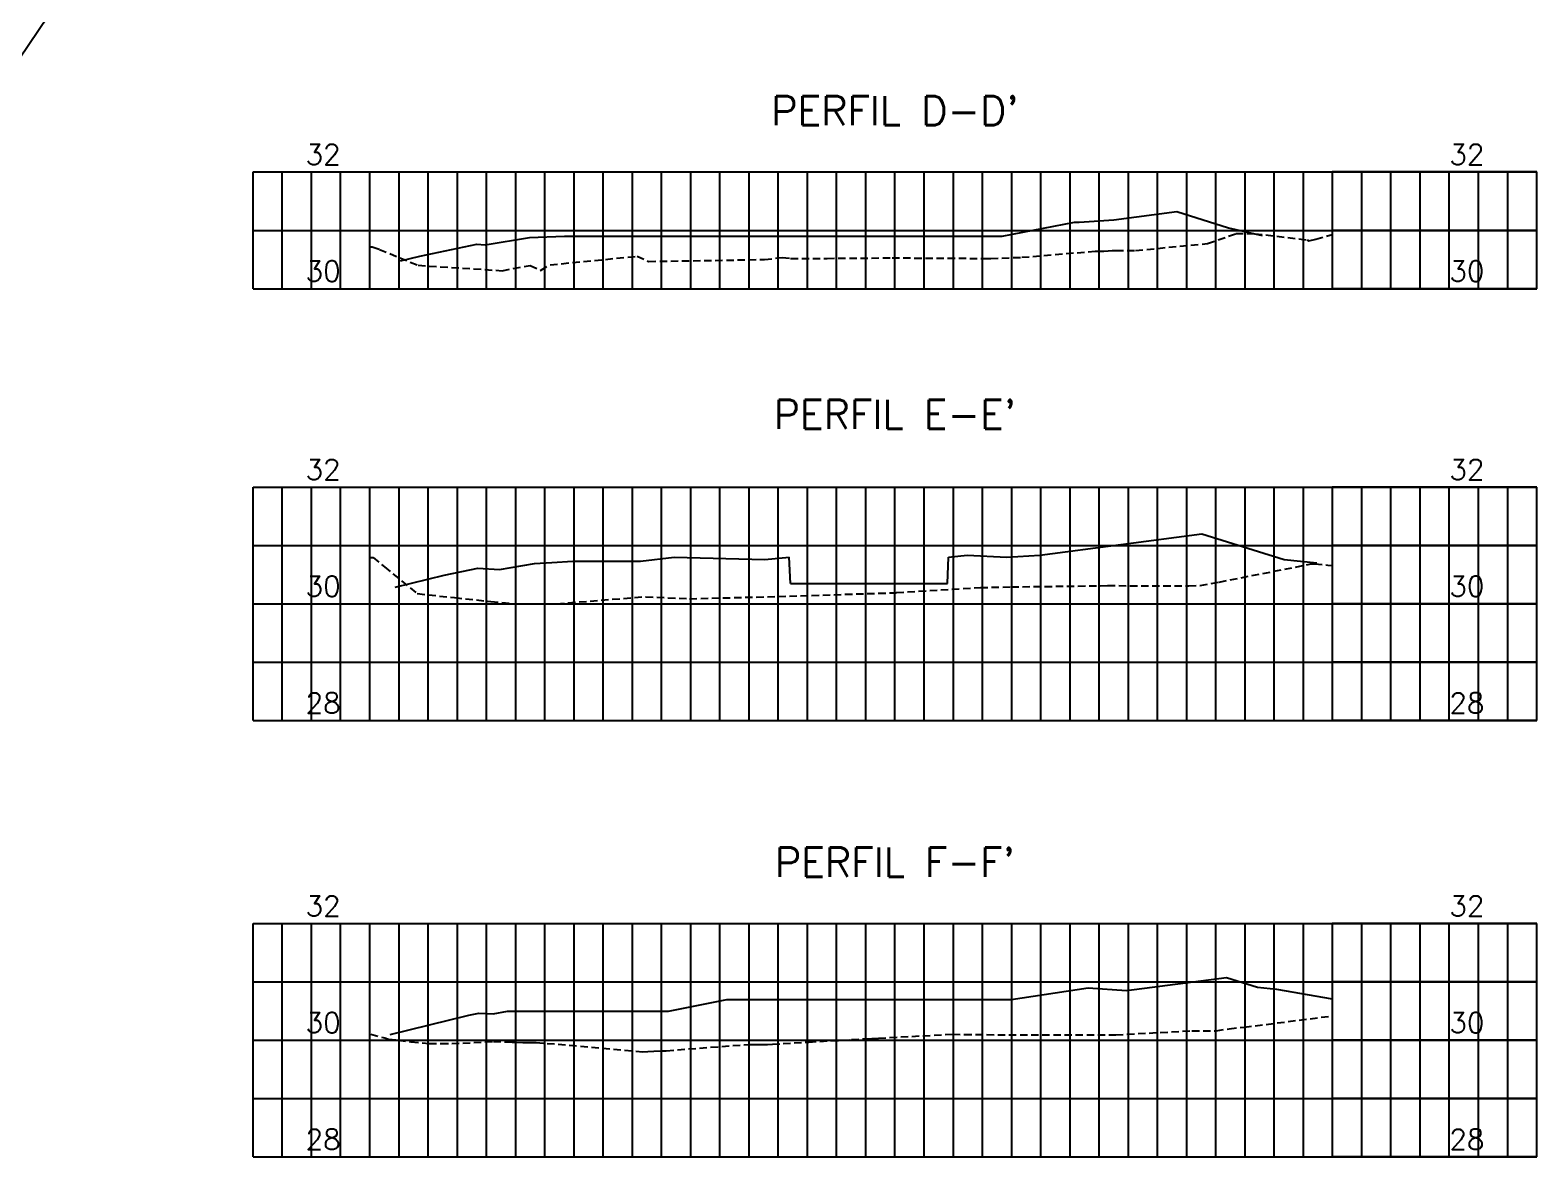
# Model space of a CAD drawing. Header units: metres. Extents: x 543100 to 543604, y 9574012 to 9574398.
# Drawn here: x 543345.3 to 543603.5, y 9574012 to 9574205.1 of the extents above; entities that cross this region are included whole.
import ezdxf

# ---------------------------------------------------------------- set-up
doc = ezdxf.new("R2010")
doc.units = ezdxf.units.M
doc.header["$LTSCALE"] = 0.1
doc.linetypes.add('CONTINUO', pattern=[0])
doc.linetypes.add('DASHED', pattern=[19.05, 12.7, -6.35])
for name, color, linetype in [('C-ROAD-PROF', 1, 'DASHED'), ('C-ROAD-PROF-GRID-MAJR', 8, 'Continuous'), ('C-ROAD-PROF-GRID-MINR', 8, 'Continuous'), ('C-ROAD-PROF-TEXT', 11, 'Continuous'), ('C-ROAD-PROF-TITL', 11, 'Continuous'), ('C-ROAD-PROF-TTLB', 5, 'Continuous'), ('E2', 7, 'CONTINUO')]:
    doc.layers.add(name, color=color, linetype=linetype)
doc.styles.get("Standard").update_dxf_attribs({"font": 'simplex.shx'})

msp = doc.modelspace()

# ---------------------------------------------------------------- linework, layer by layer
at = {"layer": 'C-ROAD-PROF', "color": 4, "linetype": 'Continuous', "lineweight": -3}
for p, q in [((543531.02, 9574172.55), (543541.82, 9574173.96)), ((543541.82, 9574173.96), (543550.67, 9574171.2)), ((543511.89, 9574169.75), (543524.28, 9574172.16)), ((543524.28, 9574172.16), (543525.08, 9574172.17)), ((543525.08, 9574172.17), (543531.02, 9574172.55)), ((543550.67, 9574171.2), (543556.45, 9574169.84)), ((543423.27, 9574168.27), (543430.87, 9574169.55)), ((543430.87, 9574169.55), (543436.87, 9574169.75)), ((543436.87, 9574169.75), (543511.89, 9574169.75)), ((543408.76, 9574165.51), (543412.07, 9574166.33)), ((543412.07, 9574166.33), (543421.87, 9574168.36)), ((543421.87, 9574168.36), (543423.27, 9574168.27)), ((543518.35, 9574115.1), (543546.07, 9574118.74)), ((543546.07, 9574118.74), (543560.18, 9574114.33)), ((543449.92, 9574114.07), (543455.67, 9574114.74)), ((543455.67, 9574114.74), (543471.2, 9574114.36)), ((543471.2, 9574114.36), (543475.4, 9574114.75)), ((543475.6, 9574110.25), (543475.4, 9574114.75)), ((543502.5, 9574110.25), (543502.7, 9574114.75)), ((543502.7, 9574114.75), (543505.87, 9574115.1)), ((543505.87, 9574115.1), (543512.65, 9574114.74)), ((543512.65, 9574114.74), (543518.35, 9574115.1)), ((543560.18, 9574114.33), (543565.78, 9574113.75)), ((543407.87, 9574109.61), (543416.26, 9574111.68)), ((543416.26, 9574111.68), (543422.04, 9574112.88)), ((543422.04, 9574112.88), (543425.74, 9574112.64)), ((543425.74, 9574112.64), (543431.75, 9574113.66)), ((543431.75, 9574113.66), (543434.7, 9574113.82)), ((543434.7, 9574113.82), (543438.28, 9574114.07)), ((543438.28, 9574114.07), (543449.92, 9574114.07)), ((543475.6, 9574110.25), (543502.5, 9574110.25)), ((543533.17, 9574040.47), (543550.31, 9574042.71)), ((543550.31, 9574042.71), (543555.64, 9574041.05)), ((543513.4, 9574038.96), (543526.64, 9574040.94)), ((543526.64, 9574040.94), (543533.17, 9574040.47)), ((543555.64, 9574041.05), (543558.92, 9574040.71)), ((543558.92, 9574040.71), (543568.41, 9574039.03)), ((543424.64, 9574036.45), (543427.1, 9574036.96)), ((543427.1, 9574036.96), (543454.7, 9574036.96)), ((543454.7, 9574036.96), (543464.7, 9574038.96)), ((543464.7, 9574038.96), (543513.4, 9574038.96)), ((543406.99, 9574032.91), (543420.46, 9574036.25)), ((543420.46, 9574036.25), (543422.2, 9574036.61)), ((543422.2, 9574036.61), (543424.64, 9574036.45))]:
    msp.add_line(p, q, dxfattribs=at)
at = {"layer": 'C-ROAD-PROF', "color": 1, "linetype": 'DASHED', "lineweight": -3}
for p, q in [((543534.75, 9574167.3), (543547.09, 9574168.49)), ((543547.09, 9574168.49), (543551.93, 9574170.19)), ((543551.93, 9574170.19), (543555.17, 9574170.18)), ((543555.17, 9574170.18), (543564.14, 9574169.12)), ((543564.14, 9574169.12), (543564.46, 9574168.96)), ((543564.46, 9574168.96), (543565.64, 9574169.21)), ((543565.64, 9574169.21), (543568.41, 9574170.05)), ((543403.51, 9574167.92), (543403.89, 9574167.93)), ((543403.89, 9574167.93), (543405.15, 9574167.48)), ((543405.15, 9574167.48), (543411.79, 9574164.76)), ((543434.43, 9574164.85), (543449.31, 9574166.31)), ((543449.31, 9574166.31), (543451.28, 9574165.42)), ((543471.12, 9574165.75), (543474.17, 9574166.08)), ((543474.17, 9574166.08), (543475.62, 9574165.94)), ((543475.62, 9574165.94), (543481.88, 9574165.95)), ((543481.88, 9574165.95), (543493.01, 9574166.03)), ((543493.01, 9574166.03), (543508.64, 9574165.94)), ((543508.64, 9574165.94), (543509.93, 9574165.94)), ((543509.93, 9574165.94), (543515.24, 9574166.13)), ((543515.24, 9574166.13), (543527.8, 9574167.18)), ((543527.8, 9574167.18), (543528.59, 9574167.18)), ((543528.59, 9574167.18), (543529.31, 9574167.19)), ((543529.31, 9574167.19), (543530.06, 9574167.24)), ((543530.06, 9574167.24), (543530.71, 9574167.27)), ((543530.71, 9574167.27), (543531.41, 9574167.3)), ((543531.41, 9574167.3), (543534.75, 9574167.3)), ((543411.79, 9574164.76), (543426.2, 9574163.84)), ((543426.2, 9574163.84), (543431, 9574164.73)), ((543431, 9574164.73), (543432.77, 9574163.89)), ((543432.77, 9574163.89), (543434.43, 9574164.85)), ((543451.28, 9574165.42), (543471.12, 9574165.75)), ((543403.51, 9574114.66), (543404.06, 9574114.69)), ((543404.06, 9574114.69), (543406, 9574113.11)), ((543406, 9574113.11), (543411.65, 9574108.49)), ((543549.08, 9574110.48), (543564.83, 9574113.57)), ((543564.83, 9574113.57), (543565.48, 9574113.61)), ((543565.48, 9574113.61), (543567.67, 9574113.39)), ((543567.67, 9574113.39), (543568.41, 9574113.29)), ((543493.76, 9574108.66), (543508.16, 9574109.53)), ((543508.16, 9574109.53), (543513.44, 9574109.65)), ((543513.44, 9574109.65), (543529.97, 9574109.86)), ((543529.97, 9574109.86), (543543.85, 9574109.84)), ((543543.85, 9574109.84), (543545.81, 9574109.9)), ((543545.81, 9574109.9), (543549.08, 9574110.48)), ((543411.65, 9574108.49), (543418, 9574107.81)), ((543418, 9574107.81), (543424.24, 9574107.16)), ((543424.24, 9574107.16), (543428.15, 9574106.75)), ((543428.15, 9574106.75), (543431.11, 9574106.74)), ((543431.11, 9574106.74), (543431.72, 9574106.74)), ((543431.72, 9574106.74), (543435.04, 9574106.75)), ((543435.04, 9574106.75), (543435.32, 9574106.75)), ((543435.32, 9574106.75), (543435.57, 9574106.77)), ((543435.57, 9574106.77), (543450.8, 9574107.97)), ((543450.8, 9574107.97), (543458.31, 9574107.62)), ((543458.31, 9574107.62), (543473.51, 9574108.01)), ((543473.51, 9574108.01), (543493.13, 9574108.63)), ((543493.13, 9574108.63), (543493.57, 9574108.65)), ((543493.57, 9574108.65), (543493.76, 9574108.66)), ((543550.78, 9574033.93), (543553.33, 9574034.19)), ((543553.33, 9574034.19), (543568.41, 9574036.12)), ((543403.51, 9574032.96), (543403.66, 9574032.97)), ((543403.66, 9574032.97), (543406.06, 9574032.35)), ((543406.06, 9574032.35), (543406.73, 9574032.13)), ((543406.73, 9574032.13), (543408.35, 9574031.96)), ((543408.35, 9574031.96), (543410.56, 9574031.69)), ((543410.56, 9574031.69), (543413.67, 9574031.42)), ((543417.54, 9574031.37), (543424.68, 9574031.74)), ((543424.68, 9574031.74), (543426.62, 9574031.7)), ((543426.62, 9574031.7), (543427.92, 9574031.64)), ((543427.92, 9574031.64), (543428.47, 9574031.6)), ((543428.47, 9574031.6), (543429.74, 9574031.57)), ((543429.74, 9574031.57), (543430.69, 9574031.58)), ((543430.69, 9574031.58), (543432, 9574031.59)), ((543432, 9574031.59), (543450.27, 9574029.96)), ((543474.33, 9574031.39), (543478.74, 9574031.65)), ((543478.74, 9574031.65), (543484.42, 9574031.96)), ((543484.42, 9574031.96), (543486.05, 9574032.06)), ((543486.05, 9574032.06), (543488.91, 9574032.22)), ((543488.91, 9574032.22), (543489.53, 9574032.26)), ((543489.53, 9574032.26), (543490.69, 9574032.32)), ((543490.69, 9574032.32), (543503.4, 9574032.98)), ((543503.4, 9574032.98), (543505.41, 9574032.92)), ((543505.41, 9574032.92), (543530.18, 9574032.85)), ((543530.18, 9574032.85), (543531.03, 9574032.86)), ((543531.03, 9574032.86), (543531.37, 9574032.88)), ((543531.37, 9574032.88), (543544.4, 9574033.59)), ((543544.4, 9574033.59), (543548.53, 9574033.58)), ((543548.53, 9574033.58), (543550.78, 9574033.93)), ((543413.67, 9574031.42), (543415.73, 9574031.38)), ((543415.73, 9574031.38), (543417.54, 9574031.37)), ((543450.27, 9574029.96), (543451.15, 9574030.02)), ((543451.15, 9574030.02), (543452.18, 9574030.09)), ((543452.18, 9574030.09), (543453.31, 9574030.15)), ((543453.31, 9574030.15), (543454.32, 9574030.16)), ((543454.32, 9574030.16), (543468.49, 9574031.25)), ((543468.49, 9574031.25), (543469.56, 9574031.22)), ((543469.56, 9574031.22), (543470.41, 9574031.2)), ((543470.41, 9574031.2), (543471.01, 9574031.2)), ((543471.01, 9574031.2), (543471.64, 9574031.21)), ((543471.64, 9574031.21), (543472.53, 9574031.27)), ((543472.53, 9574031.27), (543474.33, 9574031.39))]:
    msp.add_line(p, q, dxfattribs=at)
at = {"layer": 'C-ROAD-PROF-GRID-MAJR', "color": 8, "linetype": 'Continuous', "lineweight": -3}
for p, q in [((543383.51, 9574180.75), (543603.51, 9574180.75)), ((543383.51, 9574160.75), (543383.51, 9574180.75)), ((543403.51, 9574160.75), (543403.51, 9574180.75)), ((543423.51, 9574160.75), (543423.51, 9574180.75)), ((543443.51, 9574160.75), (543443.51, 9574180.75)), ((543463.51, 9574160.75), (543463.51, 9574180.75)), ((543483.51, 9574160.75), (543483.51, 9574180.75)), ((543503.51, 9574160.75), (543503.51, 9574180.75)), ((543523.51, 9574160.75), (543523.51, 9574180.75)), ((543543.51, 9574160.75), (543543.51, 9574180.75)), ((543563.51, 9574160.75), (543563.51, 9574180.75)), ((543603.51, 9574180.75), (543568.41, 9574180.75)), ((543583.51, 9574160.75), (543583.51, 9574180.75)), ((543603.51, 9574160.75), (543603.51, 9574180.75)), ((543383.51, 9574160.75), (543603.51, 9574160.75)), ((543603.51, 9574160.75), (543568.41, 9574160.75)), ((543383.51, 9574126.75), (543603.51, 9574126.75)), ((543383.51, 9574086.75), (543383.51, 9574126.75)), ((543403.51, 9574086.75), (543403.51, 9574126.75)), ((543423.51, 9574086.75), (543423.51, 9574126.75)), ((543443.51, 9574086.75), (543443.51, 9574126.75)), ((543463.51, 9574086.75), (543463.51, 9574126.75)), ((543483.51, 9574086.75), (543483.51, 9574126.75)), ((543503.51, 9574086.75), (543503.51, 9574126.75)), ((543523.51, 9574086.75), (543523.51, 9574126.75)), ((543543.51, 9574086.75), (543543.51, 9574126.75)), ((543563.51, 9574086.75), (543563.51, 9574126.75)), ((543603.51, 9574126.75), (543568.41, 9574126.75)), ((543583.51, 9574086.75), (543583.51, 9574126.75)), ((543603.51, 9574086.75), (543603.51, 9574126.75)), ((543383.51, 9574106.75), (543603.51, 9574106.75)), ((543603.51, 9574106.75), (543568.41, 9574106.75)), ((543383.51, 9574086.75), (543603.51, 9574086.75)), ((543603.51, 9574086.75), (543568.41, 9574086.75)), ((543383.51, 9574051.96), (543603.51, 9574051.96)), ((543383.51, 9574011.96), (543383.51, 9574051.96)), ((543403.51, 9574011.96), (543403.51, 9574051.96)), ((543423.51, 9574011.96), (543423.51, 9574051.96)), ((543443.51, 9574011.96), (543443.51, 9574051.96)), ((543463.51, 9574011.96), (543463.51, 9574051.96)), ((543483.51, 9574011.96), (543483.51, 9574051.96)), ((543503.51, 9574011.96), (543503.51, 9574051.96)), ((543523.51, 9574011.96), (543523.51, 9574051.96)), ((543543.51, 9574011.96), (543543.51, 9574051.96)), ((543563.51, 9574011.96), (543563.51, 9574051.96)), ((543603.51, 9574051.96), (543568.41, 9574051.96)), ((543583.51, 9574011.96), (543583.51, 9574051.96)), ((543603.51, 9574011.96), (543603.51, 9574051.96)), ((543383.51, 9574031.96), (543603.51, 9574031.96)), ((543603.51, 9574031.96), (543568.41, 9574031.96)), ((543383.51, 9574011.96), (543603.51, 9574011.96)), ((543603.51, 9574011.96), (543568.41, 9574011.96))]:
    msp.add_line(p, q, dxfattribs=at)
at = {"layer": 'C-ROAD-PROF-GRID-MINR', "color": 8, "linetype": 'Continuous', "lineweight": -3}
for p, q in [((543388.51, 9574160.75), (543388.51, 9574180.75)), ((543393.51, 9574160.75), (543393.51, 9574180.75)), ((543398.51, 9574160.75), (543398.51, 9574180.75)), ((543408.51, 9574160.75), (543408.51, 9574180.75)), ((543413.51, 9574160.75), (543413.51, 9574180.75)), ((543418.51, 9574160.75), (543418.51, 9574180.75)), ((543428.51, 9574160.75), (543428.51, 9574180.75)), ((543433.51, 9574160.75), (543433.51, 9574180.75)), ((543438.51, 9574160.75), (543438.51, 9574180.75)), ((543448.51, 9574160.75), (543448.51, 9574180.75)), ((543453.51, 9574160.75), (543453.51, 9574180.75)), ((543458.51, 9574160.75), (543458.51, 9574180.75)), ((543468.51, 9574160.75), (543468.51, 9574180.75)), ((543473.51, 9574160.75), (543473.51, 9574180.75)), ((543478.51, 9574160.75), (543478.51, 9574180.75)), ((543488.51, 9574160.75), (543488.51, 9574180.75)), ((543493.51, 9574160.75), (543493.51, 9574180.75)), ((543498.51, 9574160.75), (543498.51, 9574180.75)), ((543508.51, 9574160.75), (543508.51, 9574180.75)), ((543513.51, 9574160.75), (543513.51, 9574180.75)), ((543518.51, 9574160.75), (543518.51, 9574180.75)), ((543528.51, 9574160.75), (543528.51, 9574180.75)), ((543533.51, 9574160.75), (543533.51, 9574180.75)), ((543538.51, 9574160.75), (543538.51, 9574180.75)), ((543548.51, 9574160.75), (543548.51, 9574180.75)), ((543553.51, 9574160.75), (543553.51, 9574180.75)), ((543558.51, 9574160.75), (543558.51, 9574180.75)), ((543568.51, 9574160.75), (543568.51, 9574180.75)), ((543573.51, 9574160.75), (543573.51, 9574180.75)), ((543578.51, 9574160.75), (543578.51, 9574180.75)), ((543588.51, 9574160.75), (543588.51, 9574180.75)), ((543593.51, 9574160.75), (543593.51, 9574180.75)), ((543598.51, 9574160.75), (543598.51, 9574180.75)), ((543383.51, 9574170.75), (543603.51, 9574170.75)), ((543603.51, 9574170.75), (543568.41, 9574170.75)), ((543388.51, 9574086.75), (543388.51, 9574126.75)), ((543393.51, 9574086.75), (543393.51, 9574126.75)), ((543398.51, 9574086.75), (543398.51, 9574126.75)), ((543408.51, 9574086.75), (543408.51, 9574126.75)), ((543413.51, 9574086.75), (543413.51, 9574126.75)), ((543418.51, 9574086.75), (543418.51, 9574126.75)), ((543428.51, 9574086.75), (543428.51, 9574126.75)), ((543433.51, 9574086.75), (543433.51, 9574126.75)), ((543438.51, 9574086.75), (543438.51, 9574126.75)), ((543448.51, 9574086.75), (543448.51, 9574126.75)), ((543453.51, 9574086.75), (543453.51, 9574126.75)), ((543458.51, 9574086.75), (543458.51, 9574126.75)), ((543468.51, 9574086.75), (543468.51, 9574126.75)), ((543473.51, 9574086.75), (543473.51, 9574126.75)), ((543478.51, 9574086.75), (543478.51, 9574126.75)), ((543488.51, 9574086.75), (543488.51, 9574126.75)), ((543493.51, 9574086.75), (543493.51, 9574126.75)), ((543498.51, 9574086.75), (543498.51, 9574126.75)), ((543508.51, 9574086.75), (543508.51, 9574126.75)), ((543513.51, 9574086.75), (543513.51, 9574126.75)), ((543518.51, 9574086.75), (543518.51, 9574126.75)), ((543528.51, 9574086.75), (543528.51, 9574126.75)), ((543533.51, 9574086.75), (543533.51, 9574126.75)), ((543538.51, 9574086.75), (543538.51, 9574126.75)), ((543548.51, 9574086.75), (543548.51, 9574126.75)), ((543553.51, 9574086.75), (543553.51, 9574126.75)), ((543558.51, 9574086.75), (543558.51, 9574126.75)), ((543568.51, 9574086.75), (543568.51, 9574126.75)), ((543573.51, 9574086.75), (543573.51, 9574126.75)), ((543578.51, 9574086.75), (543578.51, 9574126.75)), ((543588.51, 9574086.75), (543588.51, 9574126.75)), ((543593.51, 9574086.75), (543593.51, 9574126.75)), ((543598.51, 9574086.75), (543598.51, 9574126.75)), ((543383.51, 9574116.75), (543603.51, 9574116.75)), ((543603.51, 9574116.75), (543568.41, 9574116.75)), ((543383.51, 9574096.75), (543603.51, 9574096.75)), ((543603.51, 9574096.75), (543568.41, 9574096.75)), ((543388.51, 9574011.96), (543388.51, 9574051.96)), ((543393.51, 9574011.96), (543393.51, 9574051.96)), ((543398.51, 9574011.96), (543398.51, 9574051.96)), ((543408.51, 9574011.96), (543408.51, 9574051.96)), ((543413.51, 9574011.96), (543413.51, 9574051.96)), ((543418.51, 9574011.96), (543418.51, 9574051.96)), ((543428.51, 9574011.96), (543428.51, 9574051.96)), ((543433.51, 9574011.96), (543433.51, 9574051.96)), ((543438.51, 9574011.96), (543438.51, 9574051.96)), ((543448.51, 9574011.96), (543448.51, 9574051.96)), ((543453.51, 9574011.96), (543453.51, 9574051.96)), ((543458.51, 9574011.96), (543458.51, 9574051.96)), ((543468.51, 9574011.96), (543468.51, 9574051.96)), ((543473.51, 9574011.96), (543473.51, 9574051.96)), ((543478.51, 9574011.96), (543478.51, 9574051.96)), ((543488.51, 9574011.96), (543488.51, 9574051.96)), ((543493.51, 9574011.96), (543493.51, 9574051.96)), ((543498.51, 9574011.96), (543498.51, 9574051.96)), ((543508.51, 9574011.96), (543508.51, 9574051.96)), ((543513.51, 9574011.96), (543513.51, 9574051.96)), ((543518.51, 9574011.96), (543518.51, 9574051.96)), ((543528.51, 9574011.96), (543528.51, 9574051.96)), ((543533.51, 9574011.96), (543533.51, 9574051.96)), ((543538.51, 9574011.96), (543538.51, 9574051.96)), ((543548.51, 9574011.96), (543548.51, 9574051.96)), ((543553.51, 9574011.96), (543553.51, 9574051.96)), ((543558.51, 9574011.96), (543558.51, 9574051.96)), ((543568.51, 9574011.96), (543568.51, 9574051.96)), ((543573.51, 9574011.96), (543573.51, 9574051.96)), ((543578.51, 9574011.96), (543578.51, 9574051.96)), ((543588.51, 9574011.96), (543588.51, 9574051.96)), ((543593.51, 9574011.96), (543593.51, 9574051.96)), ((543598.51, 9574011.96), (543598.51, 9574051.96)), ((543383.51, 9574041.96), (543603.51, 9574041.96)), ((543603.51, 9574041.96), (543568.41, 9574041.96)), ((543383.51, 9574021.96), (543603.51, 9574021.96)), ((543603.51, 9574021.96), (543568.41, 9574021.96))]:
    msp.add_line(p, q, dxfattribs=at)
at = {"layer": 'C-ROAD-PROF-TTLB', "color": 5, "linetype": 'Continuous', "lineweight": -3}
for p, q in [((543383.51, 9574160.75), (543383.51, 9574180.75)), ((543383.51, 9574180.75), (543603.51, 9574180.75)), ((543603.51, 9574160.75), (543603.51, 9574180.75)), ((543383.51, 9574086.75), (543383.51, 9574126.75)), ((543383.51, 9574126.75), (543603.51, 9574126.75)), ((543603.51, 9574086.75), (543603.51, 9574126.75)), ((543383.51, 9574011.96), (543383.51, 9574051.96)), ((543383.51, 9574051.96), (543603.51, 9574051.96)), ((543603.51, 9574011.96), (543603.51, 9574051.96))]:
    msp.add_line(p, q, dxfattribs=at)
at = {"layer": 'E2', "color": 7, "linetype": 'CONTINUO', "flags": 128}
msp.add_lwpolyline([(543253.99, 9574062.61), (543266.45, 9574086.14), (543390.12, 9574269.5), (543403.44, 9574288.26)], dxfattribs=at)

# ---------------------------------------------------------------- texts
at = {"layer": 'C-ROAD-PROF-TEXT', "color": 11, "linetype": 'Continuous', "lineweight": -3, "char_height": 3.5}
for s, insert, attachment_point in [('32', (543398.51, 9574183.75), 6), ('{\\C256;32}', (543588.52, 9574183.75), 4), ('30', (543398.51, 9574163.75), 6), ('{\\C256;30}', (543588.52, 9574163.75), 4), ('32', (543398.51, 9574129.75), 6), ('{\\C256;32}', (543588.52, 9574129.75), 4), ('30', (543398.51, 9574109.75), 6), ('{\\C256;30}', (543588.52, 9574109.75), 4), ('28', (543398.51, 9574089.75), 6), ('{\\C256;28}', (543588.52, 9574089.75), 4), ('32', (543398.51, 9574054.96), 6), ('{\\C256;32}', (543588.52, 9574054.96), 4), ('30', (543398.51, 9574034.96), 6), ('{\\C256;30}', (543588.52, 9574034.96), 4), ('28', (543398.51, 9574014.96), 6), ('{\\C256;28}', (543588.52, 9574014.96), 4)]:
    msp.add_mtext(s, dxfattribs=dict(at, insert=insert, attachment_point=attachment_point))
at = {"layer": 'C-ROAD-PROF-TITL', "color": 11, "linetype": 'Continuous', "lineweight": -3, "char_height": 5, "attachment_point": 8}
for s, insert in [("PERFIL D-D'", (543493.51, 9574188.75)), ("PERFIL E-E'", (543493.51, 9574136.71)), ("PERFIL F-F'", (543493.51, 9574059.96))]:
    msp.add_mtext(s, dxfattribs=dict(at, insert=insert))

doc.saveas('drawing.dxf')
